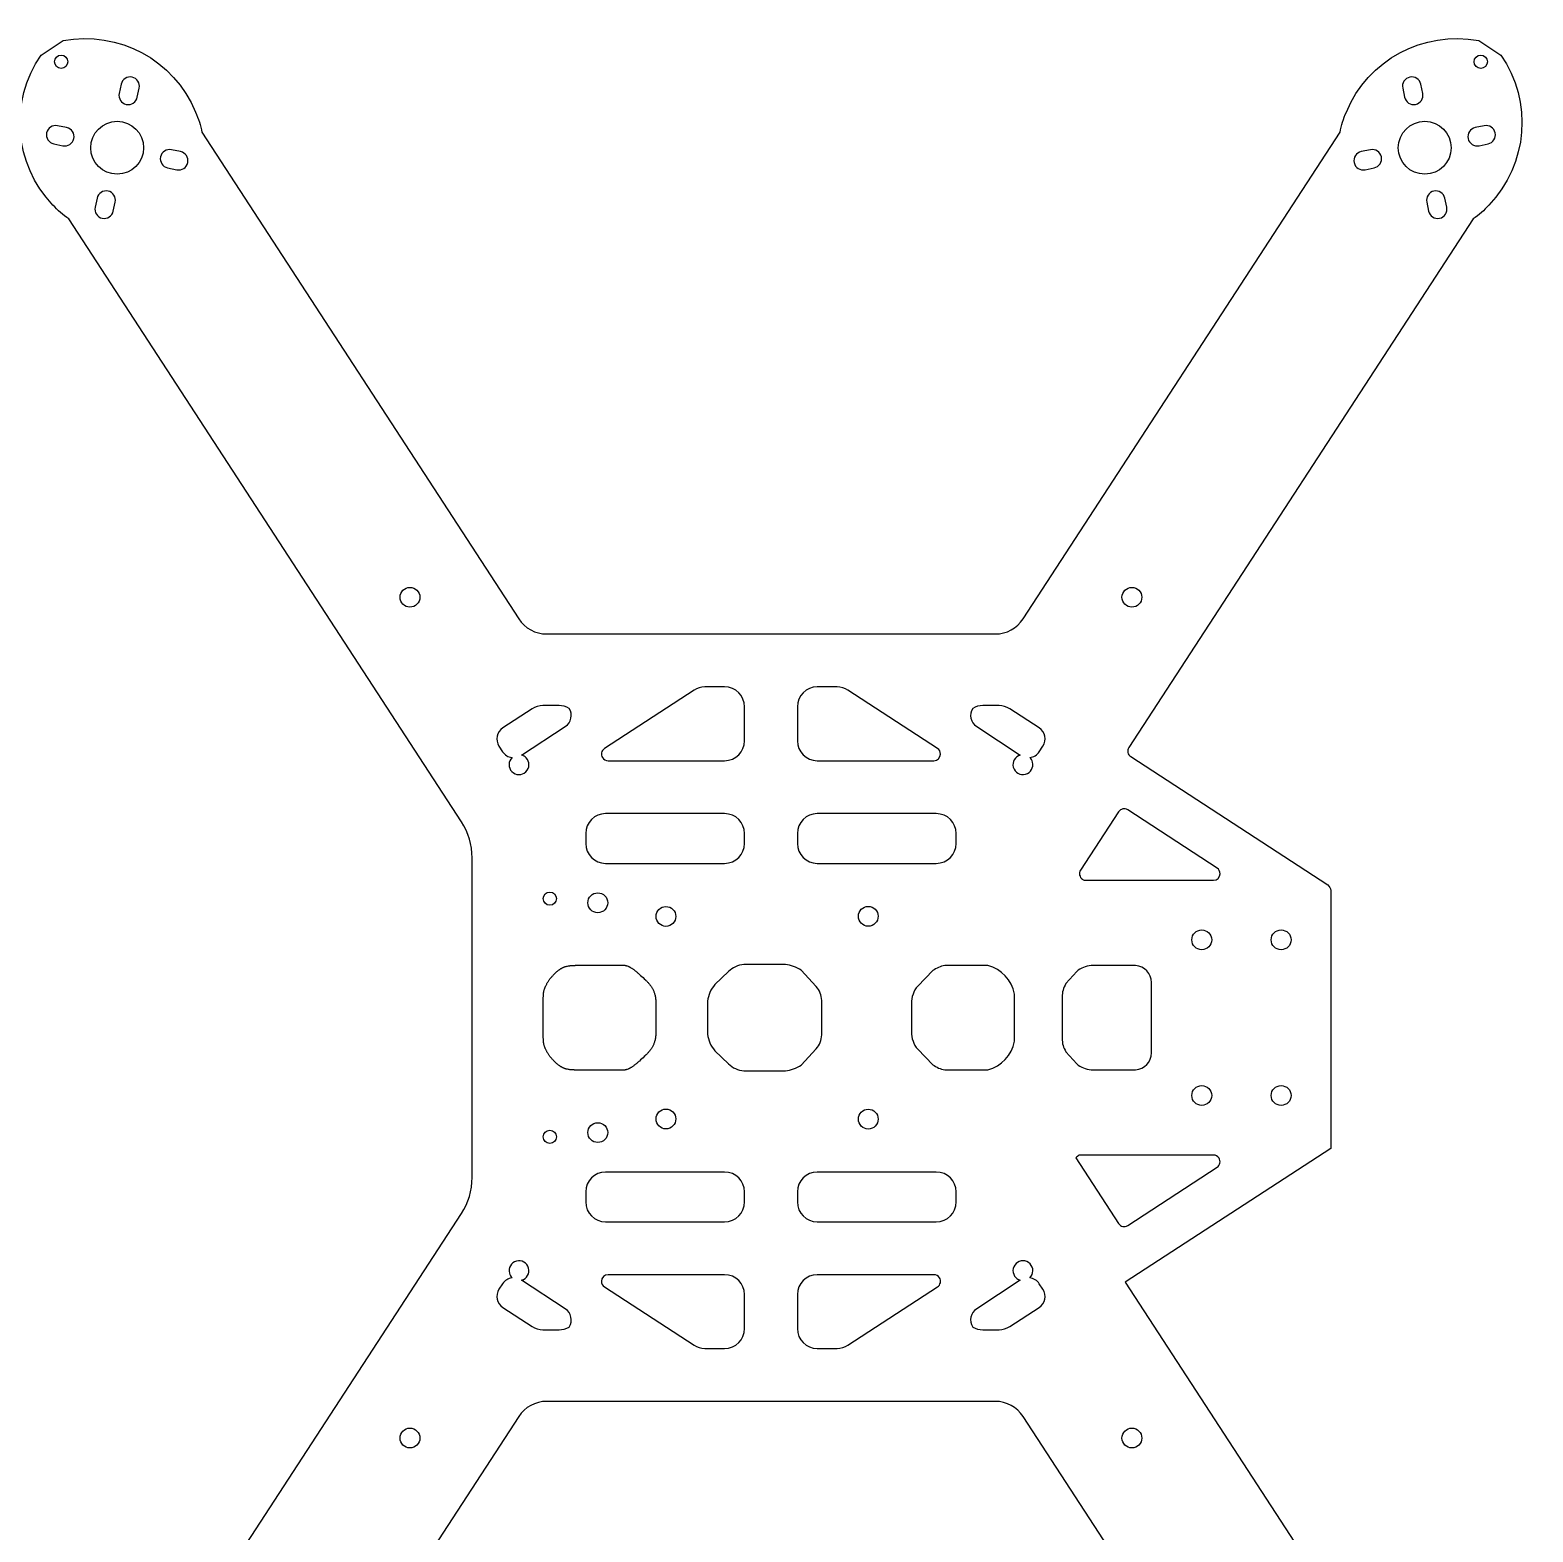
# Model space of a CAD drawing. Header units: millimetres. Extents: x 49 to 509, y -394 to 101.
# Drawn here: x 281.5 to 508.7, y -145.4 to 81.6 of the extents above; entities that cross this region are included whole.
import ezdxf

# ---------------------------------------------------------------- set-up
doc = ezdxf.new("R2010")
doc.units = ezdxf.units.MM
doc.header["$MEASUREMENT"] = 0
doc.layers.add('Layer 1', color=7, linetype='Continuous', lineweight=0)

msp = doc.modelspace()

# ---------------------------------------------------------------- linework, layer by layer
at = {"layer": 'Layer 1', "color": 240, "lineweight": 25, "true_color": 0xed1c24}
for p, q in [((460.41, -88.44), (440.11, -88.44)), ((439.6, -88.88), (446.06, -98.79)), ((447.44, -99.09), (460.96, -90.28))]:
    msp.add_line(p, q, dxfattribs=at)
for points in [[(359.09, -67.68), (359.09, -67.59), (359.09, -67.51), (359.09, -67.42), (359.09, -67.34), (359.09, -67.27), (359.09, -67.19), (359.09, -67.12), (359.09, -67.05), (359.09, -66.98), (359.09, -66.91), (359.09, -66.85), (359.09, -66.78), (359.09, -66.72), (359.09, -66.66), (359.09, -66.6), (359.09, -66.55), (359.09, -66.49), (359.09, -66.44), (359.09, -66.39), (359.09, -66.33), (359.09, -66.29), (359.09, -66.24), (359.09, -66.14), (359.09, -66.05), (359.09, -65.97), (359.09, -65.89), (359.09, -65.81), (359.09, -65.73), (359.09, -65.66), (359.09, -65.59), (359.09, -65.52), (359.09, -65.38), (359.09, -65.25), (359.09, -64.99), (359.09, -64.73), (359.09, -64.6), (359.1, -64.48), (359.1, -64.42), (359.1, -64.36), (359.1, -64.3), (359.11, -64.24), (359.11, -64.19), (359.11, -64.13), (359.12, -64.08), (359.12, -64.03), (359.13, -63.98), (359.13, -63.93), (359.14, -63.89), (359.15, -63.84), (359.15, -63.8), (359.16, -63.76), (359.17, -63.72), (359.18, -63.68), (359.19, -63.6), (359.21, -63.53), (359.23, -63.46), (359.25, -63.39), (359.28, -63.32), (359.3, -63.25), (359.33, -63.17), (359.36, -63.1), (359.39, -63.02), (359.42, -62.94), (359.46, -62.86), (359.5, -62.78), (359.55, -62.69), (359.6, -62.6), (359.65, -62.51), (359.7, -62.41), (359.76, -62.32), (359.81, -62.23), (359.87, -62.14), (359.92, -62.06), (359.98, -61.97), (360.04, -61.9), (360.09, -61.82), (360.15, -61.75), (360.2, -61.68), (360.26, -61.61), (360.32, -61.55), (360.38, -61.48), (360.44, -61.41), (360.51, -61.34), (360.58, -61.27), (360.65, -61.19), (360.79, -61.05), (360.87, -60.97), (360.94, -60.9), (361.01, -60.84), (361.09, -60.77), (361.15, -60.71), (361.22, -60.65), (361.28, -60.6), (361.35, -60.55), (361.41, -60.5), (361.47, -60.45), (361.53, -60.41), (361.58, -60.37), (361.64, -60.33), (361.7, -60.3), (361.76, -60.26), (361.82, -60.22), (361.88, -60.19), (361.93, -60.16), (361.99, -60.13), (362.05, -60.1), (362.11, -60.07), (362.17, -60.05), (362.22, -60.02), (362.28, -60), (362.34, -59.98), (362.39, -59.96), (362.45, -59.95), (362.51, -59.93), (362.57, -59.92), (362.63, -59.9), (362.7, -59.89), (362.76, -59.87), (362.89, -59.85), (363.02, -59.83), (363.09, -59.82), (363.15, -59.81), (363.22, -59.8), (363.29, -59.8), (363.37, -59.79), (363.41, -59.79), (363.45, -59.78), (363.49, -59.78), (363.54, -59.78), (363.58, -59.78), (363.63, -59.77), (363.68, -59.77), (363.74, -59.77), (363.79, -59.77), (363.85, -59.77), (363.91, -59.77), (363.98, -59.76), (364.04, -59.76), (364.11, -59.76), (364.18, -59.76), (364.25, -59.76), (364.33, -59.76), (364.4, -59.76), (364.56, -59.76), (364.72, -59.76), (364.88, -59.76), (365.04, -59.76), (365.2, -59.76), (365.35, -59.76), (365.43, -59.76), (365.5, -59.76), (365.57, -59.76), (365.64, -59.76), (365.71, -59.76), (365.78, -59.76), (365.85, -59.76), (365.91, -59.76), (366.04, -59.76), (366.17, -59.76), (366.29, -59.76), (366.41, -59.76), (366.64, -59.76), (366.88, -59.76), (367.11, -59.76), (367.23, -59.76), (367.35, -59.76), (367.47, -59.76), (367.59, -59.76), (367.72, -59.76), (367.84, -59.76), (368.1, -59.76), (368.36, -59.76), (368.88, -59.76), (369.14, -59.75), (369.41, -59.75), (369.53, -59.75), (369.66, -59.75), (369.79, -59.74), (369.91, -59.74), (370.04, -59.74), (370.09, -59.74), (370.15, -59.73), (370.21, -59.73), (370.26, -59.73), (370.31, -59.73), (370.37, -59.73), (370.42, -59.73), (370.46, -59.73), (370.51, -59.72), (370.55, -59.72), (370.59, -59.72), (370.63, -59.72), (370.67, -59.72), (370.71, -59.72), (370.74, -59.72), (370.77, -59.72), (370.81, -59.72), (370.83, -59.72), (370.86, -59.72), (370.89, -59.72), (370.94, -59.73), (370.99, -59.73), (371.03, -59.73), (371.11, -59.73), (371.19, -59.74), (371.24, -59.74), (371.28, -59.74), (371.32, -59.75), (371.37, -59.76), (371.42, -59.76), (371.47, -59.77), (371.52, -59.79), (371.57, -59.8), (371.62, -59.81), (371.68, -59.83), (371.79, -59.86), (371.9, -59.91), (371.95, -59.93), (372, -59.95), (372.06, -59.97), (372.11, -60), (372.17, -60.03), (372.23, -60.06), (372.28, -60.09), (372.34, -60.13), (372.41, -60.17), (372.47, -60.21), (372.54, -60.25), (372.61, -60.3), (372.68, -60.36), (372.76, -60.41), (372.84, -60.47), (372.92, -60.53), (373, -60.6), (373.08, -60.67), (373.17, -60.74), (373.26, -60.81), (373.35, -60.89), (373.44, -60.97), (373.53, -61.05), (373.62, -61.13), (373.8, -61.29), (373.98, -61.45), (374.17, -61.62), (374.35, -61.79), (374.52, -61.96), (374.61, -62.04), (374.69, -62.13), (374.78, -62.21), (374.86, -62.3), (374.94, -62.38), (375.01, -62.47), (375.08, -62.55), (375.16, -62.63), (375.22, -62.71), (375.29, -62.79), (375.35, -62.87), (375.41, -62.95), (375.46, -63.03), (375.52, -63.11), (375.57, -63.2), (375.61, -63.28), (375.66, -63.37), (375.7, -63.46), (375.74, -63.56), (375.78, -63.65), (375.82, -63.75), (375.86, -63.86), (375.89, -63.96), (375.92, -64.07), (375.95, -64.18), (375.96, -64.23), (375.98, -64.29), (375.99, -64.35), (376, -64.41), (376.01, -64.47), (376.03, -64.53), (376.04, -64.6), (376.05, -64.67), (376.06, -64.74), (376.07, -64.81), (376.07, -64.89), (376.08, -64.93), (376.08, -64.97), (376.08, -65.01), (376.09, -65.06), (376.09, -65.1), (376.09, -65.15), (376.1, -65.2), (376.1, -65.25), (376.1, -65.31), (376.1, -65.37), (376.1, -65.43), (376.11, -65.49), (376.11, -65.56), (376.11, -65.63), (376.11, -65.71), (376.11, -65.75), (376.11, -65.79), (376.11, -65.83), (376.11, -65.88), (376.11, -65.92), (376.11, -65.97), (376.11, -66.02), (376.11, -66.07), (376.12, -66.12), (376.12, -66.17), (376.12, -66.23), (376.12, -66.28), (376.12, -66.34), (376.12, -66.4), (376.12, -66.46), (376.12, -66.53), (376.12, -66.6), (376.12, -66.66), (376.12, -66.73), (376.12, -66.81), (376.12, -66.88), (376.12, -66.96), (376.12, -67.04), (376.12, -67.12), (376.12, -67.21), (376.12, -67.3), (376.12, -67.39), (376.12, -67.48), (376.12, -67.58), (376.12, -67.68)], [(376.12, -67.68), (376.12, -67.78), (376.12, -67.87), (376.12, -67.97), (376.12, -68.06), (376.12, -68.15), (376.12, -68.23), (376.12, -68.31), (376.12, -68.39), (376.12, -68.47), (376.12, -68.55), (376.12, -68.62), (376.12, -68.69), (376.12, -68.76), (376.12, -68.83), (376.12, -68.89), (376.12, -68.95), (376.12, -69.01), (376.12, -69.07), (376.12, -69.13), (376.12, -69.18), (376.12, -69.24), (376.11, -69.29), (376.11, -69.34), (376.11, -69.38), (376.11, -69.43), (376.11, -69.48), (376.11, -69.52), (376.11, -69.56), (376.11, -69.6), (376.11, -69.64), (376.11, -69.72), (376.11, -69.79), (376.11, -69.86), (376.1, -69.93), (376.1, -69.99), (376.1, -70.05), (376.1, -70.1), (376.1, -70.15), (376.09, -70.2), (376.09, -70.25), (376.09, -70.3), (376.08, -70.34), (376.08, -70.38), (376.08, -70.43), (376.07, -70.47), (376.07, -70.54), (376.06, -70.62), (376.05, -70.69), (376.04, -70.76), (376.03, -70.82), (376.01, -70.89), (376, -70.95), (375.99, -71.01), (375.98, -71.07), (375.96, -71.12), (375.95, -71.18), (375.92, -71.29), (375.89, -71.39), (375.86, -71.5), (375.82, -71.6), (375.78, -71.7), (375.74, -71.8), (375.7, -71.89), (375.66, -71.98), (375.61, -72.07), (375.57, -72.16), (375.52, -72.24), (375.46, -72.32), (375.41, -72.4), (375.35, -72.48), (375.29, -72.56), (375.22, -72.64), (375.16, -72.72), (375.08, -72.81), (375.01, -72.89), (374.94, -72.97), (374.86, -73.06), (374.78, -73.14), (374.69, -73.23), (374.61, -73.31), (374.52, -73.4), (374.35, -73.57), (374.17, -73.74), (373.98, -73.9), (373.8, -74.07), (373.62, -74.23), (373.53, -74.31), (373.44, -74.39), (373.35, -74.47), (373.26, -74.54), (373.17, -74.62), (373.08, -74.69), (373, -74.76), (372.92, -74.82), (372.84, -74.88), (372.76, -74.94), (372.68, -75), (372.61, -75.05), (372.54, -75.1), (372.47, -75.15), (372.41, -75.19), (372.34, -75.23), (372.28, -75.26), (372.23, -75.3), (372.17, -75.33), (372.11, -75.35), (372.06, -75.38), (372, -75.4), (371.95, -75.43), (371.9, -75.45), (371.79, -75.49), (371.68, -75.53), (371.62, -75.54), (371.57, -75.56), (371.52, -75.57), (371.47, -75.58), (371.42, -75.59), (371.37, -75.6), (371.32, -75.61), (371.28, -75.61), (371.24, -75.62), (371.19, -75.62), (371.11, -75.62), (371.03, -75.63), (370.99, -75.63), (370.94, -75.63), (370.89, -75.63), (370.86, -75.63), (370.83, -75.63), (370.81, -75.63), (370.77, -75.63), (370.74, -75.63), (370.71, -75.63), (370.67, -75.63), (370.63, -75.63), (370.59, -75.63), (370.55, -75.63), (370.51, -75.63), (370.46, -75.63), (370.42, -75.63), (370.37, -75.63), (370.31, -75.63), (370.26, -75.62), (370.21, -75.62), (370.15, -75.62), (370.09, -75.62), (370.04, -75.62), (369.91, -75.61), (369.79, -75.61), (369.66, -75.61), (369.53, -75.61), (369.41, -75.6), (369.14, -75.6), (368.88, -75.6), (368.36, -75.6), (368.1, -75.6), (367.84, -75.6), (367.72, -75.6), (367.59, -75.6), (367.47, -75.6), (367.35, -75.6), (367.23, -75.6), (367.11, -75.6), (366.88, -75.6), (366.64, -75.6), (366.41, -75.6), (366.29, -75.6), (366.17, -75.6), (366.04, -75.6), (365.91, -75.6), (365.85, -75.6), (365.78, -75.6), (365.71, -75.6), (365.64, -75.6), (365.57, -75.6), (365.5, -75.6), (365.43, -75.6), (365.35, -75.6), (365.2, -75.6), (365.04, -75.6), (364.88, -75.6), (364.72, -75.6), (364.56, -75.6), (364.4, -75.6), (364.33, -75.59), (364.25, -75.59), (364.18, -75.59), (364.11, -75.59), (364.04, -75.59), (363.98, -75.59), (363.91, -75.59), (363.85, -75.59), (363.79, -75.59), (363.74, -75.58), (363.68, -75.58), (363.63, -75.58), (363.58, -75.58), (363.54, -75.58), (363.49, -75.57), (363.45, -75.57), (363.41, -75.57), (363.37, -75.57), (363.29, -75.56), (363.22, -75.55), (363.15, -75.54), (363.09, -75.54), (363.02, -75.53), (362.89, -75.5), (362.76, -75.48), (362.7, -75.47), (362.63, -75.45), (362.57, -75.44), (362.51, -75.42), (362.45, -75.41), (362.39, -75.39), (362.34, -75.37), (362.28, -75.35), (362.22, -75.33), (362.17, -75.31), (362.11, -75.28), (362.05, -75.26), (361.99, -75.23), (361.93, -75.2), (361.88, -75.16), (361.82, -75.13), (361.76, -75.1), (361.7, -75.06), (361.64, -75.02), (361.58, -74.98), (361.53, -74.94), (361.47, -74.9), (361.41, -74.85), (361.35, -74.81), (361.28, -74.76), (361.22, -74.7), (361.15, -74.65), (361.09, -74.58), (361.01, -74.52), (360.94, -74.45), (360.87, -74.38), (360.79, -74.31), (360.65, -74.16), (360.58, -74.09), (360.51, -74.02), (360.44, -73.95), (360.38, -73.88), (360.32, -73.81), (360.26, -73.74), (360.2, -73.67), (360.15, -73.61), (360.09, -73.53), (360.04, -73.46), (359.98, -73.38), (359.92, -73.3), (359.87, -73.21), (359.81, -73.12), (359.76, -73.03), (359.7, -72.94), (359.65, -72.85), (359.6, -72.76), (359.55, -72.67), (359.5, -72.58), (359.46, -72.49), (359.42, -72.41), (359.39, -72.33), (359.36, -72.26), (359.33, -72.18), (359.3, -72.11), (359.28, -72.04), (359.25, -71.97), (359.23, -71.9), (359.21, -71.83), (359.19, -71.75), (359.18, -71.68), (359.17, -71.64), (359.16, -71.6), (359.15, -71.56), (359.15, -71.51), (359.14, -71.47), (359.13, -71.42), (359.13, -71.37), (359.12, -71.33), (359.12, -71.27), (359.11, -71.22), (359.11, -71.17), (359.11, -71.11), (359.1, -71.06), (359.1, -71), (359.1, -70.94), (359.1, -70.88), (359.09, -70.75), (359.09, -70.62), (359.09, -70.37), (359.09, -70.11), (359.09, -69.97), (359.09, -69.84), (359.09, -69.77), (359.09, -69.69), (359.09, -69.62), (359.09, -69.55), (359.09, -69.47), (359.09, -69.39), (359.09, -69.3), (359.09, -69.21), (359.09, -69.12), (359.09, -69.07), (359.09, -69.02), (359.09, -68.97), (359.09, -68.92), (359.09, -68.86), (359.09, -68.81), (359.09, -68.75), (359.09, -68.69), (359.09, -68.63), (359.09, -68.57), (359.09, -68.51), (359.09, -68.44), (359.09, -68.38), (359.09, -68.31), (359.09, -68.24), (359.09, -68.16), (359.09, -68.09), (359.09, -68.01), (359.09, -67.93), (359.09, -67.85), (359.09, -67.76), (359.09, -67.68)]]:
    msp.add_lwpolyline(points, dxfattribs=at)
for centre, radius in [((286.2, 76.82), 1), ((500.82, 76.82), 1), ((294.67, 63.82), 4), ((492.35, 63.82), 4), ((338.93, -4.13), 1.5), ((448.08, -4.13), 1.5), ((360.08, -49.68), 1), ((367.33, -50.31), 1.5), ((377.63, -52.37), 1.5), ((408.22, -52.35), 1.5), ((458.64, -55.91), 1.5), ((470.64, -55.91), 1.5), ((458.64, -79.44), 1.5), ((470.64, -79.44), 1.5), ((377.63, -82.99), 1.5), ((408.22, -83.01), 1.5), ((367.33, -85.05), 1.5), ((360.08, -85.68), 1), ((338.93, -131.22), 1.5), ((448.08, -131.22), 1.5)]:
    msp.add_circle(centre, radius, dxfattribs=at)
for points, knots in [([(447.07, -107.68), (447.07, -107.68), (478.14, -87.44), (478.14, -87.44), (478.14, -87.44), (478.14, -48.45), (478.14, -48.45), (478.14, -48.11), (477.97, -47.8), (477.68, -47.62), (477.68, -47.62), (447.91, -28.22), (447.91, -28.22), (447.45, -27.92), (447.31, -27.3), (447.62, -26.84), (447.62, -26.84), (499.66, 53.05), (499.66, 53.05), (500.54, 53.65), (501.35, 54.36), (502.06, 55.16), (507.96, 61.33), (508.71, 70.8), (503.86, 77.83), (503.86, 77.83), (500.51, 80.01), (500.51, 80.01), (492.12, 81.61), (483.76, 77.09), (480.5, 69.2), (480.06, 68.23), (479.74, 67.2), (479.55, 66.15), (479.55, 66.15), (431.63, -7.41), (431.63, -7.41), (430.71, -8.82), (429.13, -9.68), (427.44, -9.68), (427.44, -9.68), (359.58, -9.68), (359.58, -9.68), (357.89, -9.68), (356.31, -8.82), (355.39, -7.41), (355.39, -7.41), (307.47, 66.15), (307.47, 66.15), (307.28, 67.2), (306.96, 68.23), (306.52, 69.2), (303.26, 77.09), (294.9, 81.61), (286.51, 80.01), (286.51, 80.01), (283.16, 77.83), (283.16, 77.83), (278.31, 70.8), (279.06, 61.33), (284.96, 55.16), (285.67, 54.36), (286.48, 53.65), (287.36, 53.05), (287.36, 53.05), (346.71, -38.06), (346.71, -38.06), (347.77, -39.68), (348.33, -41.58), (348.33, -43.52), (348.33, -43.52), (348.33, -91.84), (348.33, -91.84), (348.33, -93.78), (347.77, -95.67), (346.71, -97.3), (346.71, -97.3), (287.36, -188.41), (287.36, -188.41), (286.48, -189.01), (285.67, -189.71), (284.96, -190.51), (279.06, -196.68), (278.31, -206.15), (283.16, -213.18), (283.16, -213.18), (286.51, -215.36), (286.51, -215.36), (294.9, -216.96), (303.26, -212.45), (306.52, -204.55), (306.96, -203.58), (307.28, -202.56), (307.47, -201.51), (307.47, -201.51), (355.39, -127.95), (355.39, -127.95), (356.31, -126.53), (357.89, -125.68), (359.58, -125.68), (359.58, -125.68), (427.44, -125.68), (427.44, -125.68), (429.13, -125.68), (430.71, -126.53), (431.63, -127.95), (431.63, -127.95), (479.55, -201.51), (479.55, -201.51), (479.74, -202.56), (480.06, -203.58), (480.5, -204.55), (483.76, -212.45), (492.12, -216.96), (500.51, -215.36), (500.51, -215.36), (503.86, -213.18), (503.86, -213.18), (508.71, -206.15), (507.96, -196.68), (502.06, -190.51), (501.35, -189.71), (500.54, -189.01), (499.66, -188.41), (499.66, -188.41), (447.07, -107.68), (447.07, -107.68)], [0, 0, 0, 0, 1, 1, 1, 2, 2, 2, 3, 3, 3, 4, 4, 4, 5, 5, 5, 6, 6, 6, 7, 7, 7, 8, 8, 8, 9, 9, 9, 10, 10, 10, 11, 11, 11, 12, 12, 12, 13, 13, 13, 14, 14, 14, 15, 15, 15, 16, 16, 16, 17, 17, 17, 18, 18, 18, 19, 19, 19, 20, 20, 20, 21, 21, 21, 22, 22, 22, 23, 23, 23, 24, 24, 24, 25, 25, 25, 26, 26, 26, 27, 27, 27, 28, 28, 28, 29, 29, 29, 30, 30, 30, 31, 31, 31, 32, 32, 32, 33, 33, 33, 34, 34, 34, 35, 35, 35, 36, 36, 36, 37, 37, 37, 38, 38, 38, 39, 39, 39, 40, 40, 40, 41, 41, 41, 42, 42, 42, 42]), ([(298, 72.83), (298, 72.83), (297.71, 71.46), (297.71, 71.46), (297.71, 71.46), (297.71, 71.46), (297.71, 71.46), (297.55, 70.7), (296.81, 70.22), (296.05, 70.38), (295.3, 70.54), (294.81, 71.28), (294.97, 72.04), (294.97, 72.04), (295.26, 73.41), (295.26, 73.41), (295.42, 74.16), (296.16, 74.65), (296.92, 74.49), (297.68, 74.33), (298.16, 73.59), (298, 72.83)], [0, 0, 0, 0, 1, 1, 1, 2, 2, 2, 3, 3, 3, 4, 4, 4, 5, 5, 5, 6, 6, 6, 7, 7, 7, 7]), ([(491.76, 73.41), (491.76, 73.41), (492.05, 72.04), (492.05, 72.04), (492.05, 72.04), (492.05, 72.04), (492.05, 72.04), (492.21, 71.28), (491.72, 70.54), (490.97, 70.38), (490.21, 70.22), (489.47, 70.7), (489.31, 71.46), (489.31, 71.46), (489.02, 72.83), (489.02, 72.83), (488.86, 73.59), (489.34, 74.33), (490.1, 74.49), (490.85, 74.65), (491.6, 74.16), (491.76, 73.41)], [0, 0, 0, 0, 1, 1, 1, 2, 2, 2, 3, 3, 3, 4, 4, 4, 5, 5, 5, 6, 6, 6, 7, 7, 7, 7]), ([(287.03, 66.87), (287.79, 66.71), (288.27, 65.96), (288.11, 65.21), (287.95, 64.45), (287.21, 63.97), (286.45, 64.13), (286.45, 64.13), (285.08, 64.42), (285.08, 64.42), (285.08, 64.42), (285.08, 64.42), (285.08, 64.42), (284.33, 64.57), (283.84, 65.32), (284, 66.07), (284.16, 66.83), (284.91, 67.31), (285.66, 67.15), (285.66, 67.15), (287.03, 66.87), (287.03, 66.87)], [0, 0, 0, 0, 1, 1, 1, 2, 2, 2, 3, 3, 3, 4, 4, 4, 5, 5, 5, 6, 6, 6, 7, 7, 7, 7]), ([(500.56, 64.13), (499.81, 63.97), (499.06, 64.45), (498.9, 65.21), (498.75, 65.96), (499.23, 66.71), (499.99, 66.87), (499.99, 66.87), (501.36, 67.15), (501.36, 67.15), (501.36, 67.15), (501.36, 67.15), (501.36, 67.15), (502.11, 67.31), (502.85, 66.83), (503.01, 66.07), (503.17, 65.32), (502.69, 64.57), (501.93, 64.42), (501.93, 64.42), (500.56, 64.13), (500.56, 64.13)], [0, 0, 0, 0, 1, 1, 1, 2, 2, 2, 3, 3, 3, 4, 4, 4, 5, 5, 5, 6, 6, 6, 7, 7, 7, 7]), ([(303.67, 60.49), (303.67, 60.49), (302.3, 60.78), (302.3, 60.78), (301.55, 60.94), (301.06, 61.68), (301.22, 62.44), (301.38, 63.2), (302.13, 63.68), (302.88, 63.52), (302.88, 63.52), (304.25, 63.23), (304.25, 63.23), (305.01, 63.07), (305.49, 62.33), (305.33, 61.57), (305.17, 60.81), (304.43, 60.33), (303.67, 60.49)], [0, 0, 0, 0, 1, 1, 1, 2, 2, 2, 3, 3, 3, 4, 4, 4, 5, 5, 5, 6, 6, 6, 6]), ([(483.34, 60.49), (482.59, 60.33), (481.84, 60.81), (481.68, 61.57), (481.52, 62.33), (482.01, 63.07), (482.76, 63.23), (482.76, 63.23), (484.13, 63.52), (484.13, 63.52), (484.89, 63.68), (485.63, 63.2), (485.79, 62.44), (485.95, 61.68), (485.47, 60.94), (484.71, 60.78), (484.71, 60.78), (483.34, 60.49), (483.34, 60.49)], [0, 0, 0, 0, 1, 1, 1, 2, 2, 2, 3, 3, 3, 4, 4, 4, 5, 5, 5, 6, 6, 6, 6]), ([(291.63, 56.19), (291.78, 56.94), (292.53, 57.43), (293.28, 57.27), (294.04, 57.11), (294.52, 56.36), (294.36, 55.61), (294.36, 55.61), (294.08, 54.24), (294.08, 54.24), (293.92, 53.48), (293.17, 53), (292.42, 53.16), (291.66, 53.32), (291.18, 54.06), (291.34, 54.82), (291.34, 54.82), (291.63, 56.19), (291.63, 56.19)], [0, 0, 0, 0, 1, 1, 1, 2, 2, 2, 3, 3, 3, 4, 4, 4, 5, 5, 5, 6, 6, 6, 6]), ([(492.65, 55.61), (492.49, 56.36), (492.98, 57.11), (493.73, 57.27), (494.49, 57.43), (495.23, 56.94), (495.39, 56.19), (495.39, 56.19), (495.68, 54.82), (495.68, 54.82), (495.84, 54.06), (495.36, 53.32), (494.6, 53.16), (493.84, 53), (493.1, 53.48), (492.94, 54.24), (492.94, 54.24), (492.65, 55.61), (492.65, 55.61)], [0, 0, 0, 0, 1, 1, 1, 2, 2, 2, 3, 3, 3, 4, 4, 4, 5, 5, 5, 6, 6, 6, 6]), ([(386.51, -17.68), (388.17, -17.68), (389.51, -19.02), (389.51, -20.68), (389.51, -20.68), (389.51, -25.83), (389.51, -25.83), (389.51, -27.48), (388.17, -28.83), (386.51, -28.83), (386.51, -28.83), (368.88, -28.83), (368.88, -28.83), (368.54, -28.83), (368.22, -28.65), (368.04, -28.37), (367.74, -27.91), (367.87, -27.29), (368.33, -26.99), (368.33, -26.99), (381.88, -18.16), (381.88, -18.16), (382.36, -17.85), (382.93, -17.68), (383.51, -17.68), (383.51, -17.68), (386.51, -17.68), (386.51, -17.68)], [0, 0, 0, 0, 1, 1, 1, 2, 2, 2, 3, 3, 3, 4, 4, 4, 5, 5, 5, 6, 6, 6, 7, 7, 7, 8, 8, 8, 9, 9, 9, 9]), ([(397.51, -20.68), (397.51, -19.02), (398.85, -17.68), (400.51, -17.68), (400.51, -17.68), (403.5, -17.68), (403.5, -17.68), (404.09, -17.68), (404.65, -17.85), (405.14, -18.16), (405.14, -18.16), (418.69, -26.99), (418.69, -26.99), (418.97, -27.17), (419.14, -27.49), (419.14, -27.83), (419.14, -28.38), (418.69, -28.83), (418.14, -28.83), (418.14, -28.83), (400.51, -28.83), (400.51, -28.83), (398.85, -28.83), (397.51, -27.48), (397.51, -25.83), (397.51, -25.83), (397.51, -20.68), (397.51, -20.68)], [0, 0, 0, 0, 1, 1, 1, 2, 2, 2, 3, 3, 3, 4, 4, 4, 5, 5, 5, 6, 6, 6, 7, 7, 7, 8, 8, 8, 9, 9, 9, 9]), ([(354.37, -28.36), (353.78, -28.29), (353.26, -27.96), (352.94, -27.47), (352.94, -27.47), (352.39, -26.63), (352.39, -26.63), (351.79, -25.7), (352.05, -24.46), (352.98, -23.86), (352.98, -23.86), (357.39, -20.98), (357.39, -20.98), (357.88, -20.67), (358.45, -20.5), (359.03, -20.5), (359.03, -20.5), (361.47, -20.5), (361.47, -20.5), (362, -20.5), (362.53, -20.64), (362.99, -20.92), (363.6, -21.84), (363.34, -23.08), (362.41, -23.68), (362.41, -23.68), (355.81, -27.99), (355.81, -27.99), (356.07, -28.06), (356.3, -28.19), (356.49, -28.39), (357.07, -28.98), (357.05, -29.93), (356.46, -30.51), (355.87, -31.09), (354.92, -31.07), (354.34, -30.48), (353.76, -29.89), (353.77, -28.94), (354.37, -28.36)], [0, 0, 0, 0, 1, 1, 1, 2, 2, 2, 3, 3, 3, 4, 4, 4, 5, 5, 5, 6, 6, 6, 7, 7, 7, 8, 8, 8, 9, 9, 9, 10, 10, 10, 11, 11, 11, 12, 12, 12, 13, 13, 13, 13]), ([(434.08, -27.47), (433.76, -27.96), (433.23, -28.29), (432.65, -28.36), (432.84, -28.55), (432.98, -28.78), (433.05, -29.04), (433.27, -29.84), (432.79, -30.67), (431.99, -30.88), (431.19, -31.1), (430.37, -30.62), (430.15, -29.82), (429.94, -29.02), (430.41, -28.2), (431.21, -27.99), (431.21, -27.99), (424.61, -23.68), (424.61, -23.68), (423.68, -23.08), (423.42, -21.84), (424.02, -20.92), (424.49, -20.64), (425.01, -20.5), (425.55, -20.5), (425.55, -20.5), (427.99, -20.5), (427.99, -20.5), (428.57, -20.5), (429.14, -20.67), (429.62, -20.98), (429.62, -20.98), (434.04, -23.86), (434.04, -23.86), (434.97, -24.46), (435.23, -25.7), (434.62, -26.63), (434.62, -26.63), (434.08, -27.47), (434.08, -27.47)], [0, 0, 0, 0, 1, 1, 1, 2, 2, 2, 3, 3, 3, 4, 4, 4, 5, 5, 5, 6, 6, 6, 7, 7, 7, 8, 8, 8, 9, 9, 9, 10, 10, 10, 11, 11, 11, 12, 12, 12, 13, 13, 13, 13]), ([(440.32, -45.37), (440.32, -45.37), (446.06, -36.56), (446.06, -36.56), (446.36, -36.1), (446.98, -35.97), (447.44, -36.27), (447.44, -36.27), (460.96, -45.07), (460.96, -45.07), (461.24, -45.26), (461.41, -45.57), (461.41, -45.91), (461.41, -46.46), (460.96, -46.91), (460.41, -46.91), (460.41, -46.91), (441.16, -46.91), (441.16, -46.91), (440.96, -46.91), (440.77, -46.85), (440.61, -46.75), (440.15, -46.45), (440.02, -45.83), (440.32, -45.37)], [0, 0, 0, 0, 1, 1, 1, 2, 2, 2, 3, 3, 3, 4, 4, 4, 5, 5, 5, 6, 6, 6, 7, 7, 7, 8, 8, 8, 8]), ([(365.51, -41.35), (365.51, -41.35), (365.51, -39.83), (365.51, -39.83), (365.51, -38.17), (366.85, -36.83), (368.51, -36.83), (368.51, -36.83), (386.51, -36.83), (386.51, -36.83), (388.17, -36.83), (389.51, -38.17), (389.51, -39.83), (389.51, -39.83), (389.51, -41.35), (389.51, -41.35), (389.51, -43.01), (388.17, -44.35), (386.51, -44.35), (386.51, -44.35), (368.51, -44.35), (368.51, -44.35), (366.85, -44.35), (365.51, -43.01), (365.51, -41.35)], [0, 0, 0, 0, 1, 1, 1, 2, 2, 2, 3, 3, 3, 4, 4, 4, 5, 5, 5, 6, 6, 6, 7, 7, 7, 8, 8, 8, 8]), ([(421.51, -39.83), (421.51, -39.83), (421.51, -41.35), (421.51, -41.35), (421.51, -43.01), (420.17, -44.35), (418.51, -44.35), (418.51, -44.35), (400.51, -44.35), (400.51, -44.35), (398.85, -44.35), (397.51, -43.01), (397.51, -41.35), (397.51, -41.35), (397.51, -39.83), (397.51, -39.83), (397.51, -38.17), (398.85, -36.83), (400.51, -36.83), (400.51, -36.83), (418.51, -36.83), (418.51, -36.83), (420.17, -36.83), (421.51, -38.17), (421.51, -39.83)], [0, 0, 0, 0, 1, 1, 1, 2, 2, 2, 3, 3, 3, 4, 4, 4, 5, 5, 5, 6, 6, 6, 7, 7, 7, 8, 8, 8, 8]), ([(383.94, -70.16), (383.94, -70.16), (383.94, -65.19), (383.94, -65.19), (384.04, -64.27), (384.42, -63.39), (385.01, -62.67), (385.01, -62.67), (387.07, -60.69), (387.07, -60.69), (387.72, -60.09), (388.55, -59.73), (389.42, -59.65), (389.42, -59.65), (395.7, -59.65), (395.7, -59.65), (396.55, -59.74), (397.37, -60.03), (398.08, -60.51), (398.08, -60.51), (400.36, -62.98), (400.36, -62.98), (400.87, -63.56), (401.16, -64.29), (401.19, -65.06), (401.19, -65.06), (401.19, -70.29), (401.19, -70.29), (401.16, -71.06), (400.87, -71.8), (400.36, -72.38), (400.36, -72.38), (398.08, -74.84), (398.08, -74.84), (397.37, -75.32), (396.55, -75.62), (395.7, -75.7), (395.7, -75.7), (389.42, -75.7), (389.42, -75.7), (388.55, -75.63), (387.72, -75.26), (387.07, -74.66), (387.07, -74.66), (385.01, -72.68), (385.01, -72.68), (384.42, -71.97), (384.04, -71.09), (383.94, -70.16)], [0, 0, 0, 0, 1, 1, 1, 2, 2, 2, 3, 3, 3, 4, 4, 4, 5, 5, 5, 6, 6, 6, 7, 7, 7, 8, 8, 8, 9, 9, 9, 10, 10, 10, 11, 11, 11, 12, 12, 12, 13, 13, 13, 14, 14, 14, 15, 15, 15, 16, 16, 16, 16]), ([(414.74, -69.82), (414.74, -69.82), (414.74, -65.54), (414.74, -65.54), (414.74, -64.57), (415.08, -63.64), (415.69, -62.9), (415.69, -62.9), (417.99, -60.57), (417.99, -60.57), (418.51, -60.16), (419.13, -59.9), (419.79, -59.81), (419.79, -59.81), (426.31, -59.81), (426.31, -59.81), (428.36, -60.34), (429.93, -62.01), (430.33, -64.1), (430.33, -64.1), (430.33, -71.25), (430.33, -71.25), (429.93, -73.34), (428.36, -75.01), (426.31, -75.55), (426.31, -75.55), (419.79, -75.55), (419.79, -75.55), (419.13, -75.46), (418.51, -75.19), (417.99, -74.78), (417.99, -74.78), (415.69, -72.46), (415.69, -72.46), (415.08, -71.71), (414.74, -70.78), (414.74, -69.82)], [0, 0, 0, 0, 1, 1, 1, 2, 2, 2, 3, 3, 3, 4, 4, 4, 5, 5, 5, 6, 6, 6, 7, 7, 7, 8, 8, 8, 9, 9, 9, 10, 10, 10, 11, 11, 11, 12, 12, 12, 12]), ([(437.54, -70.82), (437.54, -70.82), (437.54, -64.54), (437.54, -64.54), (437.52, -63.83), (437.72, -63.13), (438.1, -62.53), (438.1, -62.53), (439.74, -60.69), (439.74, -60.69), (440.36, -60.19), (441.11, -59.88), (441.9, -59.81), (441.9, -59.81), (448.62, -59.81), (448.62, -59.81), (449.97, -59.89), (451.02, -61), (451.02, -62.35), (451.02, -62.35), (451.02, -73.01), (451.02, -73.01), (451.02, -74.35), (449.97, -75.47), (448.62, -75.55), (448.62, -75.55), (441.9, -75.55), (441.9, -75.55), (441.11, -75.48), (440.36, -75.17), (439.74, -74.66), (439.74, -74.66), (438.1, -72.82), (438.1, -72.82), (437.72, -72.23), (437.52, -71.53), (437.54, -70.82)], [0, 0, 0, 0, 1, 1, 1, 2, 2, 2, 3, 3, 3, 4, 4, 4, 5, 5, 5, 6, 6, 6, 7, 7, 7, 8, 8, 8, 9, 9, 9, 10, 10, 10, 11, 11, 11, 12, 12, 12, 12]), ([(460.96, -90.28), (461.42, -89.98), (461.55, -89.36), (461.25, -88.9), (461.06, -88.61), (460.75, -88.44), (460.41, -88.44)], [0, 0, 0, 0, 1, 1, 1, 2, 2, 2, 2]), ([(365.51, -95.53), (365.51, -95.53), (365.51, -94.01), (365.51, -94.01), (365.51, -92.35), (366.85, -91.01), (368.51, -91.01), (368.51, -91.01), (386.51, -91.01), (386.51, -91.01), (388.17, -91.01), (389.51, -92.35), (389.51, -94.01), (389.51, -94.01), (389.51, -95.53), (389.51, -95.53), (389.51, -97.19), (388.17, -98.53), (386.51, -98.53), (386.51, -98.53), (368.51, -98.53), (368.51, -98.53), (366.85, -98.53), (365.51, -97.19), (365.51, -95.53)], [0, 0, 0, 0, 1, 1, 1, 2, 2, 2, 3, 3, 3, 4, 4, 4, 5, 5, 5, 6, 6, 6, 7, 7, 7, 8, 8, 8, 8]), ([(421.51, -94.01), (421.51, -94.01), (421.51, -95.53), (421.51, -95.53), (421.51, -97.19), (420.17, -98.53), (418.51, -98.53), (418.51, -98.53), (400.51, -98.53), (400.51, -98.53), (398.85, -98.53), (397.51, -97.19), (397.51, -95.53), (397.51, -95.53), (397.51, -94.01), (397.51, -94.01), (397.51, -92.35), (398.85, -91.01), (400.51, -91.01), (400.51, -91.01), (418.51, -91.01), (418.51, -91.01), (420.17, -91.01), (421.51, -92.35), (421.51, -94.01)], [0, 0, 0, 0, 1, 1, 1, 2, 2, 2, 3, 3, 3, 4, 4, 4, 5, 5, 5, 6, 6, 6, 7, 7, 7, 8, 8, 8, 8]), ([(352.94, -107.89), (353.26, -107.4), (353.78, -107.07), (354.37, -107), (354.18, -106.81), (354.04, -106.57), (353.97, -106.31), (353.75, -105.51), (354.22, -104.69), (355.02, -104.47), (355.82, -104.26), (356.65, -104.73), (356.86, -105.53), (357.08, -106.33), (356.61, -107.15), (355.81, -107.37), (355.81, -107.37), (362.41, -111.67), (362.41, -111.67), (363.34, -112.27), (363.6, -113.51), (362.99, -114.44), (362.53, -114.71), (362, -114.86), (361.47, -114.86), (361.47, -114.86), (359.03, -114.86), (359.03, -114.86), (358.45, -114.86), (357.88, -114.69), (357.39, -114.37), (357.39, -114.37), (352.98, -111.49), (352.98, -111.49), (352.05, -110.89), (351.79, -109.65), (352.39, -108.73), (352.39, -108.73), (352.94, -107.89), (352.94, -107.89)], [0, 0, 0, 0, 1, 1, 1, 2, 2, 2, 3, 3, 3, 4, 4, 4, 5, 5, 5, 6, 6, 6, 7, 7, 7, 8, 8, 8, 9, 9, 9, 10, 10, 10, 11, 11, 11, 12, 12, 12, 13, 13, 13, 13]), ([(432.65, -107), (433.23, -107.07), (433.76, -107.4), (434.08, -107.89), (434.08, -107.89), (434.62, -108.73), (434.62, -108.73), (435.23, -109.65), (434.97, -110.89), (434.04, -111.49), (434.04, -111.49), (429.62, -114.37), (429.62, -114.37), (429.14, -114.69), (428.57, -114.86), (427.99, -114.86), (427.99, -114.86), (425.55, -114.86), (425.55, -114.86), (425.01, -114.86), (424.49, -114.71), (424.02, -114.44), (423.42, -113.51), (423.68, -112.27), (424.61, -111.67), (424.61, -111.67), (431.21, -107.37), (431.21, -107.37), (430.95, -107.3), (430.72, -107.16), (430.53, -106.97), (429.95, -106.37), (429.96, -105.42), (430.56, -104.85), (431.15, -104.27), (432.1, -104.28), (432.68, -104.88), (433.26, -105.47), (433.24, -106.42), (432.65, -107)], [0, 0, 0, 0, 1, 1, 1, 2, 2, 2, 3, 3, 3, 4, 4, 4, 5, 5, 5, 6, 6, 6, 7, 7, 7, 8, 8, 8, 9, 9, 9, 10, 10, 10, 11, 11, 11, 12, 12, 12, 13, 13, 13, 13]), ([(389.51, -114.68), (389.51, -116.33), (388.17, -117.68), (386.51, -117.68), (386.51, -117.68), (383.51, -117.68), (383.51, -117.68), (382.93, -117.68), (382.36, -117.51), (381.88, -117.19), (381.88, -117.19), (368.33, -108.37), (368.33, -108.37), (368.05, -108.18), (367.88, -107.87), (367.88, -107.53), (367.88, -106.98), (368.32, -106.53), (368.88, -106.53), (368.88, -106.53), (386.51, -106.53), (386.51, -106.53), (388.17, -106.53), (389.51, -107.87), (389.51, -109.53), (389.51, -109.53), (389.51, -114.68), (389.51, -114.68)], [0, 0, 0, 0, 1, 1, 1, 2, 2, 2, 3, 3, 3, 4, 4, 4, 5, 5, 5, 6, 6, 6, 7, 7, 7, 8, 8, 8, 9, 9, 9, 9]), ([(400.51, -117.68), (398.85, -117.68), (397.51, -116.33), (397.51, -114.68), (397.51, -114.68), (397.51, -109.53), (397.51, -109.53), (397.51, -107.87), (398.85, -106.53), (400.51, -106.53), (400.51, -106.53), (418.14, -106.53), (418.14, -106.53), (418.48, -106.53), (418.79, -106.7), (418.98, -106.98), (419.28, -107.45), (419.15, -108.07), (418.69, -108.37), (418.69, -108.37), (405.14, -117.19), (405.14, -117.19), (404.65, -117.51), (404.09, -117.68), (403.5, -117.68), (403.5, -117.68), (400.51, -117.68), (400.51, -117.68)], [0, 0, 0, 0, 1, 1, 1, 2, 2, 2, 3, 3, 3, 4, 4, 4, 5, 5, 5, 6, 6, 6, 7, 7, 7, 8, 8, 8, 9, 9, 9, 9])]:
    msp.add_open_spline(points, degree=3, knots=knots, dxfattribs=at)
for points in [[(440.11, -88.44), (439.93, -88.58), (439.76, -88.73), (439.6, -88.88)], [(446.06, -98.79), (446.36, -99.26), (446.98, -99.39), (447.44, -99.09)]]:
    msp.add_open_spline(points, degree=3, dxfattribs=at)

doc.saveas('drawing.dxf')
